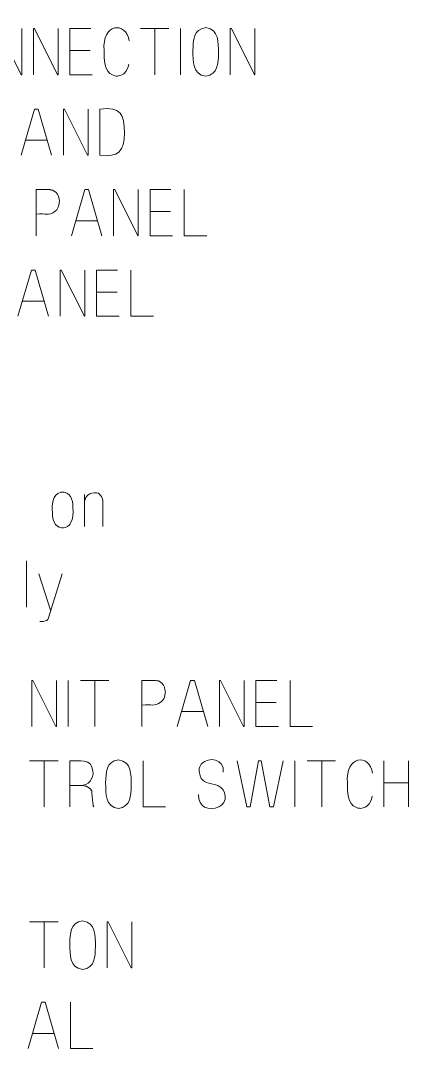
# Model space of a CAD drawing. Header units: millimetres. Extents: x 0.4 to 14.3, y 0.4 to 10.4.
# Drawn here: x 1.58 to 2.17, y 6.626 to 8.19 of the extents above; entities that cross this region are included whole.
import ezdxf

# ---------------------------------------------------------------- set-up
doc = ezdxf.new("R2010")
doc.units = ezdxf.units.MM
doc.layers.add('PDF_Geometry', color=7, linetype='Continuous')

msp = doc.modelspace()

# ---------------------------------------------------------------- linework, layer by layer
at = {"layer": 'PDF_Geometry', "lineweight": 15}
for points in [[(1.5815, 8.1779), (1.5815, 8.1077), (1.5807, 8.1077), (1.5456, 8.1779), (1.5439, 8.1779), (1.5439, 8.1077)], [(1.6368, 8.1779), (1.6368, 8.1077), (1.636, 8.1077), (1.6009, 8.1779), (1.5993, 8.1779), (1.5993, 8.1077)], [(1.6865, 8.1779), (1.6547, 8.1779), (1.6547, 8.1077), (1.6889, 8.1077)], [(1.8053, 8.1779), (1.7621, 8.1779)], [(1.7841, 8.1077), (1.7841, 8.1779)], [(1.8232, 8.1779), (1.8232, 8.1077)], [(1.9363, 8.1779), (1.9363, 8.1077), (1.9355, 8.1077), (1.9004, 8.1779), (1.8988, 8.1779), (1.8988, 8.1077)], [(1.6547, 8.1444), (1.6857, 8.1444)], [(1.627, 7.9852), (1.6066, 8.0554), (1.6009, 8.0554), (1.5805, 7.9852)], [(1.6824, 8.0554), (1.6824, 7.9852), (1.6816, 7.9852), (1.6465, 8.0554), (1.6449, 8.0554), (1.6449, 7.9852)], [(1.7002, 8.0554), (1.7002, 7.9852)], [(1.5871, 8.008), (1.6205, 8.008)], [(1.6334, 7.9288), (1.631, 7.9304), (1.6285, 7.932), (1.6261, 7.932), (1.6245, 7.9329), (1.6033, 7.9329), (1.6033, 7.8627)], [(1.7035, 7.8627), (1.6831, 7.9329), (1.6774, 7.9329), (1.657, 7.8627)], [(1.7588, 7.9329), (1.7588, 7.8627), (1.758, 7.8627), (1.7229, 7.9329), (1.7213, 7.9329), (1.7213, 7.8627)], [(1.8085, 7.9329), (1.7767, 7.9329), (1.7767, 7.8627), (1.8109, 7.8627)], [(1.863, 7.8627), (1.8287, 7.8627), (1.8287, 7.9329)], [(1.6635, 7.8855), (1.6969, 7.8855)], [(1.7767, 7.8994), (1.8077, 7.8994)], [(1.6223, 7.7402), (1.6019, 7.8103), (1.5962, 7.8103), (1.5758, 7.7402)], [(1.6776, 7.8103), (1.6776, 7.7402), (1.6768, 7.7402), (1.6417, 7.8103), (1.6401, 7.8103), (1.6401, 7.7402)], [(1.7273, 7.8103), (1.6954, 7.8103), (1.6954, 7.7402), (1.7297, 7.7402)], [(1.7818, 7.7402), (1.7475, 7.7402), (1.7475, 7.8103)], [(1.6954, 7.7769), (1.7265, 7.7769)], [(1.5823, 7.763), (1.6158, 7.763)], [(1.6769, 7.469), (1.6769, 7.42)], [(1.7047, 7.42), (1.7047, 7.46), (1.7038, 7.4633), (1.703, 7.4657), (1.6981, 7.4706), (1.6957, 7.4714), (1.6916, 7.4714)], [(1.5887, 7.3677), (1.5887, 7.2975)], [(1.6253, 7.2926), (1.6073, 7.3481)], [(1.6432, 7.3481), (1.622, 7.2812), (1.6212, 7.2787), (1.6196, 7.2771), (1.6171, 7.2763), (1.6147, 7.2755), (1.6089, 7.2755)], [(1.6342, 7.1858), (1.6342, 7.1156), (1.6334, 7.1156), (1.5983, 7.1858), (1.5967, 7.1858), (1.5967, 7.1156)], [(1.6521, 7.1858), (1.6521, 7.1156)], [(1.7139, 7.1858), (1.6707, 7.1858)], [(1.6927, 7.1156), (1.6927, 7.1858)], [(1.7945, 7.1817), (1.792, 7.1834), (1.7896, 7.185), (1.7871, 7.185), (1.7855, 7.1858), (1.7643, 7.1858), (1.7643, 7.1156)], [(1.8645, 7.1156), (1.8441, 7.1858), (1.8384, 7.1858), (1.818, 7.1156)], [(1.9199, 7.1858), (1.9199, 7.1156), (1.919, 7.1156), (1.884, 7.1858), (1.8823, 7.1858), (1.8823, 7.1156)], [(1.9695, 7.1858), (1.9377, 7.1858), (1.9377, 7.1156), (1.9719, 7.1156)], [(2.024, 7.1156), (1.9898, 7.1156), (1.9898, 7.1858)], [(1.9377, 7.1524), (1.9687, 7.1524)], [(1.8245, 7.1385), (1.858, 7.1385)], [(1.6367, 7.0633), (1.5935, 7.0633)], [(1.6155, 6.9931), (1.6155, 7.0633)], [(1.6545, 7.0633), (1.6545, 6.9931)], [(1.8003, 6.9931), (1.766, 6.9931), (1.766, 7.0633)], [(1.9794, 7.0633), (1.9647, 6.9931), (1.959, 6.9931), (1.946, 7.0633), (1.9419, 7.0633), (1.9288, 6.9931), (1.9239, 6.9931), (1.9092, 7.0633)], [(1.9972, 7.0633), (1.9972, 6.9931)], [(2.0591, 7.0633), (2.0159, 7.0633)], [(2.0379, 6.9931), (2.0379, 7.0633)], [(2.1323, 7.0633), (2.1323, 6.9931)], [(2.1698, 7.0633), (2.1698, 6.9931)], [(1.6912, 6.9931), (1.6904, 6.9948), (1.6904, 6.9972), (1.6896, 6.9988), (1.688, 7.0143), (1.688, 7.0176), (1.6863, 7.0201), (1.6847, 7.0217), (1.6823, 7.0233), (1.6798, 7.025), (1.6774, 7.025), (1.6749, 7.0258), (1.6545, 7.0258)], [(2.1323, 7.0298), (2.1698, 7.0298)], [(1.6367, 6.8183), (1.5935, 6.8183)], [(1.6155, 6.7481), (1.6155, 6.8183)], [(1.749, 6.8183), (1.749, 6.7481), (1.7482, 6.7481), (1.7131, 6.8183), (1.7115, 6.8183), (1.7115, 6.7481)], [(1.6376, 6.6256), (1.6173, 6.6958), (1.6115, 6.6958), (1.5911, 6.6256)], [(1.6897, 6.6256), (1.6555, 6.6256), (1.6555, 6.6958)], [(1.5977, 6.6484), (1.6311, 6.6484)]]:
    msp.add_lwpolyline(points, dxfattribs=at)
for points in [[(1.7451, 8.1591), (1.7397, 8.1901), (1.7034, 8.1856), (1.7067, 8.1444)], [(1.8614, 8.1795), (1.8421, 8.1764), (1.8428, 8.1604), (1.8418, 8.1444)], [(1.881, 8.1403), (1.8803, 8.157), (1.882, 8.1764), (1.8614, 8.1795)], [(1.7067, 8.1444), (1.7073, 8.1318), (1.7058, 8.1121), (1.7206, 8.1069)], [(1.8418, 8.1444), (1.8423, 8.128), (1.841, 8.1083), (1.8614, 8.1053)], [(1.8614, 8.1053), (1.8803, 8.1082), (1.8802, 8.1248), (1.881, 8.1403)], [(1.7369, 8.1093), (1.741, 8.1132), (1.744, 8.1183), (1.7443, 8.124)], [(1.7206, 8.1069), (1.727, 8.1042), (1.731, 8.1058), (1.7369, 8.1093)], [(1.7377, 8.0187), (1.7369, 8.0482), (1.7332, 8.0589), (1.7002, 8.0554)], [(1.7002, 7.9852), (1.7293, 7.9813), (1.7375, 7.9918), (1.7377, 8.0187)], [(1.6392, 7.9149), (1.6376, 7.92), (1.6383, 7.9248), (1.6334, 7.9288)], [(1.6326, 7.9002), (1.6392, 7.9056), (1.6371, 7.9099), (1.6392, 7.9149)], [(1.6033, 7.8953), (1.6192, 7.8974), (1.6211, 7.8915), (1.6326, 7.9002)], [(1.6411, 7.4722), (1.6276, 7.4693), (1.6276, 7.4522), (1.6281, 7.4412)], [(1.6591, 7.4494), (1.6595, 7.461), (1.6556, 7.474), (1.6411, 7.4722)], [(1.6916, 7.4714), (1.682, 7.4702), (1.6772, 7.4643), (1.6769, 7.4551)], [(1.6281, 7.4412), (1.6265, 7.409), (1.6645, 7.4083), (1.6591, 7.4494)], [(1.8002, 7.1679), (1.7987, 7.173), (1.7994, 7.1778), (1.7945, 7.1817)], [(1.7937, 7.1532), (1.8002, 7.1586), (1.7982, 7.1629), (1.8002, 7.1679)], [(1.7643, 7.1483), (1.7803, 7.1503), (1.7822, 7.1445), (1.7937, 7.1532)], [(2.1153, 7.0445), (2.1099, 7.0756), (2.0736, 7.071), (2.0769, 7.0298)], [(1.6896, 7.0478), (1.6883, 7.0679), (1.6682, 7.0627), (1.6545, 7.0633)], [(1.7286, 7.0649), (1.7093, 7.0618), (1.71, 7.0458), (1.7091, 7.0298)], [(1.7482, 7.0258), (1.7476, 7.0423), (1.7492, 7.0619), (1.7286, 7.0649)], [(1.8547, 7.0584), (1.8503, 7.0524), (1.8508, 7.0472), (1.8531, 7.0405)], [(1.8882, 7.0462), (1.8904, 7.0656), (1.866, 7.0712), (1.8547, 7.0584)], [(1.6708, 7.0258), (1.6825, 7.0252), (1.6922, 7.0368), (1.6896, 7.0478)], [(1.8531, 7.0405), (1.8567, 7.0282), (1.8659, 7.0309), (1.88, 7.0258)], [(1.7091, 7.0298), (1.7096, 7.0135), (1.7083, 6.9937), (1.7286, 6.9907)], [(1.7286, 6.9907), (1.7476, 6.9936), (1.7474, 7.0102), (1.7482, 7.0258)], [(1.88, 7.0258), (1.8933, 7.0199), (1.8957, 6.9997), (1.8816, 6.9931)], [(2.0769, 7.0298), (2.0775, 7.0172), (2.076, 6.9976), (2.0908, 6.9923)], [(1.8816, 6.9931), (1.8658, 6.9869), (1.8495, 6.9926), (1.8506, 7.0119)], [(2.1071, 6.9948), (2.1112, 6.9986), (2.1142, 7.0037), (2.1145, 7.0094)], [(2.0908, 6.9923), (2.0972, 6.9897), (2.1012, 6.9912), (2.1071, 6.9948)], [(1.6741, 6.8199), (1.6548, 6.8168), (1.6555, 6.8007), (1.6545, 6.7848)], [(1.6937, 6.7807), (1.693, 6.7973), (1.6947, 6.8169), (1.6741, 6.8199)], [(1.6545, 6.7848), (1.6551, 6.7684), (1.6537, 6.7487), (1.6741, 6.7457)], [(1.6741, 6.7457), (1.6931, 6.7486), (1.6929, 6.7652), (1.6937, 6.7807)]]:
    msp.add_open_spline(points, degree=3, dxfattribs=at)

doc.saveas('drawing.dxf')
